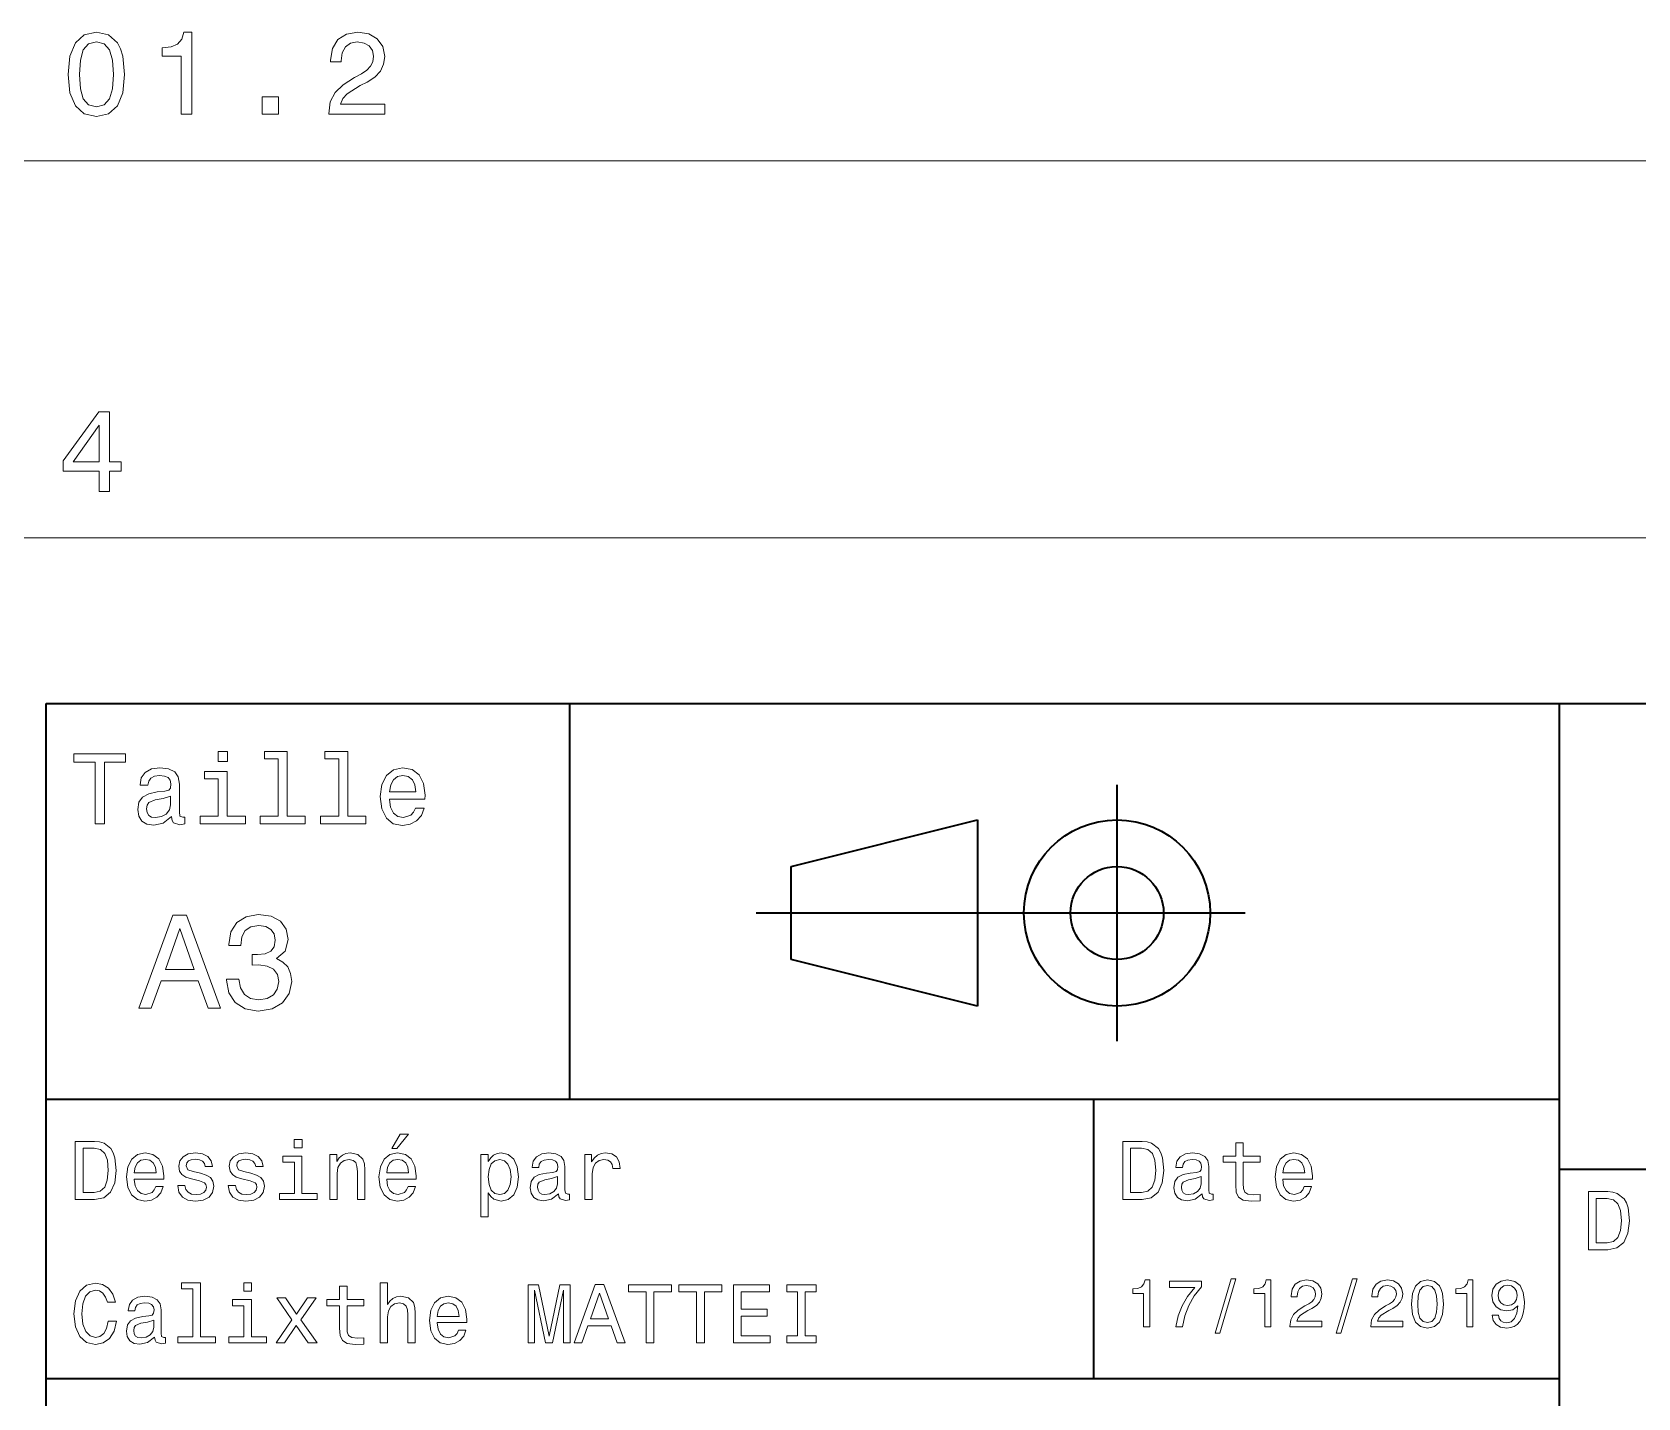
# Model space of a CAD drawing. Extents: x 0 to 420, y 0 to 297.
# Drawn here: x 219.4 to 288.4, y 40.2 to 98.8 of the extents above; entities that cross this region are included whole.
import ezdxf

# ---------------------------------------------------------------- set-up
doc = ezdxf.new("R2010")
doc.units = 0

msp = doc.modelspace()

# ---------------------------------------------------------------- linework, layer by layer
at = {"color": 7, "lineweight": 13}
for p, q in [((374.110474, 93.315094), (73.942528, 93.315094)), ((374.110474, 77.109657), (51.199921, 77.109657))]:
    msp.add_line(p, q, dxfattribs=at)
at = {"color": 7, "lineweight": 35}
for p, q in [((220, 10), (220, 70)), ((220, 70), (410, 70)), ((285, 10), (285, 70)), ((250.5, 61), (271.5, 61)), ((220, 53), (285, 53)), ((285, 50), (410, 50)), ((220, 41), (285, 41))]:
    msp.add_line(p, q, dxfattribs=at)
at = {"color": 7, "lineweight": 35, "ltscale": 0.425}
msp.add_line((242.5, 53), (242.5, 70), dxfattribs=at)
at = {"color": 7, "lineweight": 35, "ltscale": 0.275}
msp.add_line((266, 55.5), (266, 66.5), dxfattribs=at)
at = {"color": 7, "lineweight": 35, "ltscale": 0.206155}
for p, q in [((252, 63), (260, 65)), ((260, 57), (252, 59))]:
    msp.add_line(p, q, dxfattribs=at)
at = {"color": 7, "lineweight": 35, "ltscale": 0.2}
msp.add_line((260, 65), (260, 57), dxfattribs=at)
at = {"color": 7, "lineweight": 35, "ltscale": 0.1}
msp.add_line((252, 59), (252, 63), dxfattribs=at)
at = {"color": 7, "lineweight": 35, "ltscale": 0.3}
msp.add_line((265, 41), (265, 53), dxfattribs=at)
at = {"color": 7, "lineweight": 13}
for points in [[(220.943069, 97.02475), (221.018723, 96.232956), (221.255753, 95.668121), (221.633987, 95.32518), (222.158493, 95.214226), (222.677933, 95.32518), (223.056168, 95.668121), (223.288162, 96.232956), (223.368851, 97.02475), (223.288162, 97.811493), (223.192337, 98.124161), (223.056168, 98.381378), (222.677933, 98.724312), (222.158493, 98.840309), (221.633987, 98.724312), (221.255753, 98.376328), (221.018723, 97.811493)], [(225.803726, 95.315094), (226.262665, 95.315094), (226.262665, 98.840309), (225.919724, 98.840309), (225.828949, 98.532669), (225.647385, 98.325897), (225.37001, 98.204865), (224.986725, 98.16452), (224.986725, 97.806442), (225.803726, 97.806442)], [(232.136002, 95.315094), (234.541626, 95.315094), (234.541626, 95.74881), (232.64032, 95.74881), (232.746231, 95.98584), (232.927795, 96.182526), (233.487595, 96.540596), (233.785141, 96.691895), (234.117996, 96.908752), (234.355026, 97.160919), (234.491196, 97.458466), (234.541626, 97.796364), (234.455887, 98.219986), (234.218857, 98.552841), (233.855743, 98.764656), (233.386719, 98.840309), (232.902573, 98.75457), (232.534424, 98.517548), (232.297379, 98.139297), (232.21669, 97.640015), (232.21669, 97.569412), (232.675629, 97.569412), (232.675629, 97.609756), (232.721024, 97.952698), (232.857193, 98.204865), (233.074051, 98.366249), (233.361511, 98.421722), (233.654007, 98.371284), (233.870865, 98.245209), (234.012085, 98.048523), (234.062515, 97.801399), (234.027222, 97.569412), (233.931396, 97.372726), (233.77002, 97.201263), (233.548111, 97.049965), (233.250565, 96.88858), (232.756332, 96.575897), (232.40834, 96.243042), (232.201569, 95.839584), (232.136002, 95.330215)], [(221.427216, 97.02475), (221.46756, 97.634979), (221.593643, 98.073738), (221.820587, 98.33094), (222.158493, 98.421722), (222.491333, 98.33094), (222.718277, 98.073738), (222.84436, 97.634979), (222.884705, 97.02475), (222.84436, 96.40947), (222.718277, 95.970711), (222.491333, 95.713501), (222.158493, 95.627777), (221.820587, 95.713501), (221.593643, 95.970711), (221.46756, 96.40947)], [(229.282547, 95.315094), (229.978516, 95.315094), (229.978516, 96.066528), (229.282547, 96.066528)], [(222.272598, 79.109657), (222.726486, 79.109657), (222.726486, 79.977089), (223.225769, 79.977089), (223.225769, 80.380547), (222.726486, 80.380547), (222.726486, 82.534004), (222.267563, 82.534004), (220.734421, 80.420898), (220.734421, 79.977089), (222.272598, 79.977089)], [(221.158051, 80.380547), (222.272598, 81.948997), (222.272598, 80.380547)], [(222.10231, 64.837173), (222.5, 64.837173), (222.5, 67.47406), (223.407776, 67.47406), (223.407776, 67.837173), (221.190201, 67.837173), (221.190201, 67.47406), (222.10231, 67.47406)], [(227.786743, 67.940918), (227.38472, 67.940918), (227.38472, 67.508644), (227.786743, 67.508644)], [(229.969742, 67.621033), (229.969742, 65.157059), (229.187317, 65.157059), (229.187317, 64.837173), (231.128235, 64.837173), (231.128235, 65.157059), (230.350143, 65.157059), (230.350143, 67.940918), (229.373199, 67.940918), (229.373199, 67.621033)], [(232.572052, 67.621033), (232.572052, 65.157059), (231.789627, 65.157059), (231.789627, 64.837173), (233.730545, 64.837173), (233.730545, 65.157059), (232.952454, 65.157059), (232.952454, 67.940918), (231.97551, 67.940918), (231.97551, 67.621033)], [(225.387604, 65.139771), (225.387604, 65.126801), (225.409225, 64.979828), (225.47406, 64.876076), (225.746399, 64.793945), (225.958206, 64.828529), (225.958206, 65.122475), (225.867432, 65.109505), (225.746399, 65.165703), (225.724777, 65.338615), (225.724777, 66.540344), (225.672913, 66.84726), (225.521606, 67.0634), (225.257919, 67.193085), (224.886169, 67.240631), (224.523056, 67.188759), (224.255051, 67.041786), (224.086456, 66.812675), (224.030258, 66.510086), (224.030258, 66.484146), (224.371765, 66.484146), (224.402023, 66.665703), (224.497116, 66.795387), (224.65274, 66.873199), (224.873199, 66.903458), (225.085022, 66.881844), (225.236313, 66.817001), (225.327087, 66.704605), (225.357346, 66.548988), (225.340057, 66.367432), (225.270889, 66.276657), (225.097977, 66.233429), (224.773773, 66.198845), (224.402023, 66.121033), (224.138336, 65.982704), (223.982712, 65.766571), (223.935165, 65.446686), (223.978394, 65.161385), (224.112396, 64.949562), (224.328537, 64.815559), (224.626801, 64.768013), (225.028824, 64.858788)], [(227.773773, 65.157059), (227.773773, 67.080688), (226.796829, 67.080688), (226.796829, 66.756485), (227.393372, 66.756485), (227.393372, 65.157059), (226.61528, 65.157059), (226.61528, 64.837173), (228.560516, 64.837173), (228.560516, 65.157059)], [(234.750717, 65.887604), (236.272339, 65.887604), (236.276657, 66.064842), (236.207489, 66.561958), (236.017288, 66.933716), (235.714691, 67.158501), (235.312683, 67.240631), (234.919312, 67.154175), (234.616714, 66.912102), (234.422195, 66.51873), (234.353027, 66), (234.417862, 65.4683), (234.612396, 65.079247), (234.91066, 64.837173), (235.299713, 64.755043), (235.636887, 64.811234), (235.913544, 64.958214), (236.116714, 65.191643), (236.233429, 65.502876), (235.857346, 65.502876), (235.779541, 65.329971), (235.667145, 65.200287), (235.34726, 65.096542), (235.100861, 65.144089), (234.914993, 65.295387), (234.793945, 65.541786), (234.750717, 65.874634)], [(234.750717, 66.207489), (234.798279, 66.50576), (234.914993, 66.726219), (235.092224, 66.860229), (235.325653, 66.907776), (235.554749, 66.860229), (235.731995, 66.726219), (235.840057, 66.50576), (235.878967, 66.207489)], [(225.344376, 65.649857), (225.292511, 65.425072), (225.154175, 65.252159), (224.946686, 65.139771), (224.69165, 65.100861), (224.527374, 65.122475), (224.41066, 65.191643), (224.337173, 65.312675), (224.315567, 65.481262), (224.332855, 65.632561), (224.402023, 65.740631), (224.67868, 65.861671), (225.028824, 65.913544), (225.344376, 66.017288)], [(223.982712, 56.9049), (224.51297, 56.9049), (224.933716, 58.080692), (226.530258, 58.080692), (226.951004, 56.9049), (227.492798, 56.9049), (226.028824, 60.910664), (225.440918, 60.910664)], [(227.752167, 58.161385), (227.752167, 58.121037), (227.844376, 57.567722), (228.11528, 57.152737), (228.541794, 56.887608), (229.106628, 56.789627), (229.706055, 56.887608), (230.155624, 57.141212), (230.443802, 57.54467), (230.547546, 58.0634), (230.501434, 58.403458), (230.374634, 58.680115), (230.167145, 58.893372), (229.890488, 59.048992), (230.265137, 59.360229), (230.39769, 59.855907), (230.311234, 60.305477), (230.0634, 60.645535), (229.659943, 60.858791), (229.106628, 60.933716), (228.587891, 60.841499), (228.190201, 60.587898), (227.930832, 60.184437), (227.844376, 59.648415), (227.844376, 59.60807), (228.357346, 59.60807), (228.403458, 59.976944), (228.553314, 60.242077), (228.795395, 60.403458), (229.135452, 60.461094), (229.435165, 60.414986), (229.654175, 60.293949), (229.786743, 60.097984), (229.838623, 59.832855), (229.786743, 59.550434), (229.648422, 59.360229), (229.406342, 59.244957), (229.077805, 59.210377), (228.853027, 59.216141), (228.853027, 58.760807), (229.135452, 58.772335), (229.498566, 58.720463), (229.769455, 58.582134), (229.930832, 58.357349), (229.98848, 58.0634), (229.925079, 57.729107), (229.757919, 57.48127), (229.492798, 57.325649), (229.141205, 57.273777), (228.778091, 57.331413), (228.51297, 57.504322), (228.345825, 57.780979), (228.282425, 58.161385)], [(225.118149, 58.570606), (225.734863, 60.334293), (226.351578, 58.570606)], [(222.080688, 51.190563), (221.248566, 51.190563), (221.248566, 48.690563), (222.080688, 48.690563), (222.473343, 48.769814), (222.765137, 49.011169), (222.945251, 49.40382), (223.010086, 49.940563), (222.952454, 50.488113), (222.880402, 50.70425), (222.779541, 50.877163), (222.487747, 51.111313), (222.296829, 51.168949)], [(230.992798, 51.27702), (230.657776, 51.27702), (230.657776, 50.916786), (230.992798, 50.916786)], [(234.84726, 50.88797), (235.059799, 50.88797), (235.560516, 51.500362), (235.207489, 51.500362)], [(267.080688, 51.190563), (266.248566, 51.190563), (266.248566, 48.690563), (267.080688, 48.690563), (267.473328, 48.769814), (267.765137, 49.011169), (267.945251, 49.40382), (268.010101, 49.940563), (267.952454, 50.488113), (267.880402, 50.70425), (267.779541, 50.877163), (267.487762, 51.111313), (267.296844, 51.168949)], [(271.100861, 50.289986), (271.100861, 49.320965), (271.122467, 49.007565), (271.223328, 48.791428), (271.425079, 48.665348), (271.767303, 48.62212), (272.141937, 48.640129), (272.141937, 48.913906), (271.868164, 48.892292), (271.619598, 48.921112), (271.486298, 49.011169), (271.42868, 49.162464), (271.417877, 49.375), (271.417877, 50.289986), (272.141937, 50.289986), (272.141937, 50.560158), (271.417877, 50.560158), (271.417877, 51.125721), (271.100861, 51.125721), (271.100861, 50.560158), (270.553314, 50.560158), (270.553314, 50.289986)], [(222.055481, 50.891571), (222.329254, 50.837536), (222.516571, 50.671829), (222.628235, 50.376442), (222.664261, 49.940563), (222.624634, 49.519093), (222.51297, 49.223705), (222.322052, 49.047192), (222.055481, 48.989555), (221.583572, 48.989555), (221.583572, 50.891571)], [(223.784576, 49.565922), (225.052597, 49.565922), (225.056198, 49.713619), (224.998566, 50.127884), (224.840057, 50.437683), (224.587891, 50.625), (224.252884, 50.693443), (223.925079, 50.621399), (223.672913, 50.41967), (223.510803, 50.091862), (223.453171, 49.659584), (223.507202, 49.216499), (223.669312, 48.892292), (223.917862, 48.690563), (224.242081, 48.62212), (224.523056, 48.668949), (224.753601, 48.791428), (224.922913, 48.98595), (225.020172, 49.245319), (224.706772, 49.245319), (224.641937, 49.101227), (224.548264, 48.993156), (224.281708, 48.9067), (224.07637, 48.946327), (223.921463, 49.072407), (223.820602, 49.27774), (223.784576, 49.555115)], [(223.784576, 49.832493), (223.824203, 50.081055), (223.921463, 50.264771), (224.069168, 50.376442), (224.263687, 50.416069), (224.454605, 50.376442), (224.60231, 50.264771), (224.692368, 50.081055), (224.724777, 49.832493)], [(226.623199, 49.818085), (226.317001, 49.890129), (226.090057, 49.972984), (226.014404, 50.142292), (226.036026, 50.261169), (226.111664, 50.347622), (226.234146, 50.401657), (226.41066, 50.423271), (226.579971, 50.401657), (226.713257, 50.336815), (226.799713, 50.239555), (226.835739, 50.109871), (227.145538, 50.109871), (227.145538, 50.117077), (227.091492, 50.351227), (226.943802, 50.534943), (226.713257, 50.650219), (226.41066, 50.693443), (226.104462, 50.650219), (225.881119, 50.531342), (225.740631, 50.354828), (225.697403, 50.131485), (225.729828, 49.915348), (225.830688, 49.76405), (225.996399, 49.655983), (226.237747, 49.580334), (226.590775, 49.493877), (226.806915, 49.40382), (226.864548, 49.331772), (226.886169, 49.223705), (226.853745, 49.09042), (226.767288, 48.989555), (226.626801, 48.924713), (226.439484, 48.903099), (226.241348, 48.924713), (226.09726, 49.000362), (226, 49.122841), (225.960373, 49.292149), (225.654175, 49.292149), (225.704605, 49.003963), (225.85231, 48.795029), (226.086456, 48.668949), (226.41066, 48.62212), (226.749283, 48.668949), (226.997833, 48.795029), (227.149139, 48.996758), (227.203171, 49.259727), (227.163544, 49.486671), (227.05188, 49.641571), (226.868149, 49.742435)], [(228.791794, 49.818085), (228.485596, 49.890129), (228.258652, 49.972984), (228.182999, 50.142292), (228.204605, 50.261169), (228.280258, 50.347622), (228.40274, 50.401657), (228.579254, 50.423271), (228.748566, 50.401657), (228.881851, 50.336815), (228.968292, 50.239555), (229.004318, 50.109871), (229.314117, 50.109871), (229.314117, 50.117077), (229.260086, 50.351227), (229.112396, 50.534943), (228.881851, 50.650219), (228.579254, 50.693443), (228.273056, 50.650219), (228.049713, 50.531342), (227.909225, 50.354828), (227.865997, 50.131485), (227.898422, 49.915348), (227.999283, 49.76405), (228.164993, 49.655983), (228.406342, 49.580334), (228.759369, 49.493877), (228.97551, 49.40382), (229.033142, 49.331772), (229.054749, 49.223705), (229.022339, 49.09042), (228.935883, 48.989555), (228.795395, 48.924713), (228.608063, 48.903099), (228.409943, 48.924713), (228.265854, 49.000362), (228.168594, 49.122841), (228.128967, 49.292149), (227.822769, 49.292149), (227.873199, 49.003963), (228.020889, 48.795029), (228.255051, 48.668949), (228.579254, 48.62212), (228.917862, 48.668949), (229.166428, 48.795029), (229.317719, 48.996758), (229.371765, 49.259727), (229.332138, 49.486671), (229.220459, 49.641571), (229.036743, 49.742435)], [(230.981995, 48.957134), (230.981995, 50.560158), (230.167862, 50.560158), (230.167862, 50.289986), (230.664978, 50.289986), (230.664978, 48.957134), (230.016571, 48.957134), (230.016571, 48.690563), (231.637604, 48.690563), (231.637604, 48.957134)], [(232.181549, 48.690563), (232.498566, 48.690563), (232.498566, 49.807278), (232.530975, 50.063042), (232.635452, 50.250362), (232.797546, 50.365635), (233.013687, 50.408863), (233.1866, 50.372841), (233.294662, 50.275578), (233.348709, 50.113472), (233.366714, 49.897335), (233.366714, 48.690563), (233.683716, 48.690563), (233.683716, 49.962177), (233.669312, 50.217941), (233.604462, 50.430477), (233.391937, 50.625), (233.060516, 50.693443), (232.876801, 50.668228), (232.721909, 50.599785), (232.588623, 50.484512), (232.484146, 50.329613), (232.484146, 50.625), (232.181549, 50.625)], [(234.627518, 49.565922), (235.895538, 49.565922), (235.899139, 49.713619), (235.841492, 50.127884), (235.682999, 50.437683), (235.430832, 50.625), (235.095825, 50.693443), (234.768005, 50.621399), (234.515854, 50.41967), (234.353745, 50.091862), (234.296112, 49.659584), (234.350143, 49.216499), (234.512253, 48.892292), (234.760803, 48.690563), (235.085022, 48.62212), (235.365997, 48.668949), (235.596542, 48.791428), (235.765854, 48.98595), (235.863113, 49.245319), (235.549713, 49.245319), (235.484863, 49.101227), (235.391205, 48.993156), (235.124634, 48.9067), (234.919312, 48.946327), (234.764404, 49.072407), (234.663544, 49.27774), (234.627518, 49.555115)], [(234.627518, 49.832493), (234.667145, 50.081055), (234.764404, 50.264771), (234.912109, 50.376442), (235.106628, 50.416069), (235.297546, 50.376442), (235.445251, 50.264771), (235.535309, 50.081055), (235.567719, 49.832493)], [(238.986313, 50.326012), (238.986313, 50.625), (238.669312, 50.625), (238.669312, 47.941284), (238.986313, 47.941284), (238.986313, 48.98595), (239.097977, 48.816643), (239.22406, 48.704971), (239.541061, 48.62212), (239.843658, 48.690563), (240.081406, 48.895893), (240.236313, 49.2201), (240.293945, 49.659584), (240.236313, 50.095463), (240.081406, 50.41967), (239.843658, 50.621399), (239.541061, 50.693443), (239.368164, 50.671829), (239.220459, 50.603386), (239.094376, 50.488113)], [(239.48703, 48.9067), (239.27449, 48.953533), (239.119598, 49.097622), (239.022339, 49.331772), (238.989914, 49.659584), (239.022339, 49.983791), (239.119598, 50.217941), (239.27449, 50.358429), (239.48703, 50.408863), (239.681549, 50.358429), (239.836456, 50.21434), (239.933716, 49.98019), (239.969742, 49.659584), (239.933716, 49.335377), (239.836456, 49.097622), (239.681549, 48.953533)], [(242.005051, 48.942726), (242.005051, 48.931919), (242.023056, 48.809441), (242.077087, 48.722984), (242.304031, 48.654541), (242.480545, 48.683357), (242.480545, 48.928314), (242.404907, 48.917507), (242.304031, 48.96434), (242.286026, 49.108429), (242.286026, 50.109871), (242.242798, 50.365635), (242.116714, 50.54575), (241.896973, 50.65382), (241.587173, 50.693443), (241.284576, 50.650219), (241.061234, 50.52774), (240.920746, 50.336815), (240.873917, 50.084656), (240.873917, 50.063042), (241.158508, 50.063042), (241.183716, 50.21434), (241.26297, 50.322407), (241.392654, 50.387249), (241.57637, 50.412464), (241.752884, 50.394455), (241.878967, 50.34042), (241.95462, 50.246758), (241.979828, 50.117077), (241.965424, 49.965778), (241.907776, 49.890129), (241.763687, 49.854107), (241.493515, 49.825291), (241.183716, 49.760448), (240.963974, 49.645176), (240.83429, 49.465057), (240.794678, 49.19849), (240.830688, 48.960735), (240.942368, 48.784222), (241.122482, 48.67255), (241.371033, 48.632927), (241.706055, 48.708576)], [(243.143372, 48.690563), (243.460373, 48.690563), (243.460373, 49.796471), (243.492798, 50.063042), (243.590057, 50.253963), (243.748566, 50.369236), (243.96109, 50.408863), (244.119598, 50.383648), (244.23848, 50.3116), (244.310516, 50.189121), (244.335739, 50.023415), (244.656342, 50.023415), (244.613113, 50.315205), (244.494232, 50.524136), (244.296112, 50.650219), (244.02594, 50.693443), (243.842224, 50.664627), (243.683716, 50.592579), (243.543228, 50.4701), (243.431564, 50.304398), (243.431564, 50.625), (243.143372, 50.625)], [(267.055481, 50.891571), (267.329254, 50.837536), (267.516571, 50.671829), (267.628235, 50.376442), (267.664276, 49.940563), (267.624634, 49.519093), (267.51297, 49.223705), (267.322052, 49.047192), (267.055481, 48.989555), (266.583588, 48.989555), (266.583588, 50.891571)], [(269.656342, 48.942726), (269.656342, 48.931919), (269.674347, 48.809441), (269.728394, 48.722984), (269.955322, 48.654541), (270.131836, 48.683357), (270.131836, 48.928314), (270.056183, 48.917507), (269.955322, 48.96434), (269.937317, 49.108429), (269.937317, 50.109871), (269.894104, 50.365635), (269.768005, 50.54575), (269.548279, 50.65382), (269.238464, 50.693443), (268.935883, 50.650219), (268.712524, 50.52774), (268.572052, 50.336815), (268.525208, 50.084656), (268.525208, 50.063042), (268.809784, 50.063042), (268.835022, 50.21434), (268.914276, 50.322407), (269.043945, 50.387249), (269.227661, 50.412464), (269.404175, 50.394455), (269.530273, 50.34042), (269.605896, 50.246758), (269.631134, 50.117077), (269.61673, 49.965778), (269.559082, 49.890129), (269.414978, 49.854107), (269.144806, 49.825291), (268.835022, 49.760448), (268.615265, 49.645176), (268.485596, 49.465057), (268.445953, 49.19849), (268.481995, 48.960735), (268.593658, 48.784222), (268.773773, 48.67255), (269.022339, 48.632927), (269.357361, 48.708576)], [(273.121765, 49.565922), (274.389771, 49.565922), (274.393372, 49.713619), (274.335724, 50.127884), (274.177246, 50.437683), (273.925079, 50.625), (273.590057, 50.693443), (273.262238, 50.621399), (273.010101, 50.41967), (272.847992, 50.091862), (272.790344, 49.659584), (272.844391, 49.216499), (273.00647, 48.892292), (273.255035, 48.690563), (273.579254, 48.62212), (273.860229, 48.668949), (274.09079, 48.791428), (274.260101, 48.98595), (274.357361, 49.245319), (274.043945, 49.245319), (273.979095, 49.101227), (273.885437, 48.993156), (273.618866, 48.9067), (273.413544, 48.946327), (273.258636, 49.072407), (273.157776, 49.27774), (273.121765, 49.555115)], [(273.121765, 49.832493), (273.161377, 50.081055), (273.258636, 50.264771), (273.406342, 50.376442), (273.600861, 50.416069), (273.791779, 50.376442), (273.939484, 50.264771), (274.029541, 50.081055), (274.061951, 49.832493)], [(241.969025, 49.367798), (241.925797, 49.180477), (241.810516, 49.036385), (241.637604, 48.942726), (241.425079, 48.910305), (241.288177, 48.928314), (241.190918, 48.98595), (241.129684, 49.086815), (241.111679, 49.227306), (241.126083, 49.353386), (241.183716, 49.443443), (241.414261, 49.544312), (241.706055, 49.587536), (241.969025, 49.673992)], [(269.620331, 49.367798), (269.577087, 49.180477), (269.461823, 49.036385), (269.28891, 48.942726), (269.076355, 48.910305), (268.939484, 48.928314), (268.842224, 48.98595), (268.780975, 49.086815), (268.76297, 49.227306), (268.777374, 49.353386), (268.835022, 49.443443), (269.065552, 49.544312), (269.357361, 49.587536), (269.620331, 49.673992)], [(287.080688, 49.030979), (286.248566, 49.030979), (286.248566, 46.530979), (287.080688, 46.530979), (287.473328, 46.610229), (287.765137, 46.851585), (287.945251, 47.244236), (288.010101, 47.780979), (287.952454, 48.328529), (287.880402, 48.544666), (287.779541, 48.717579), (287.487762, 48.951729), (287.296844, 49.009365)], [(287.055481, 48.731987), (287.329254, 48.677952), (287.516571, 48.512245), (287.628235, 48.216858), (287.664276, 47.780979), (287.624634, 47.359509), (287.51297, 47.064121), (287.322052, 46.887608), (287.055481, 46.829971), (286.583588, 46.829971), (286.583588, 48.731987)], [(222.667862, 43.460373), (222.595825, 43.15778), (222.476944, 42.941643), (222.311234, 42.808357), (222.116714, 42.765129), (221.882568, 42.829971), (221.698853, 43.024494), (221.57637, 43.341499), (221.536743, 43.780979), (221.57637, 44.216858), (221.695251, 44.537464), (221.878967, 44.731987), (222.116714, 44.80043), (222.289627, 44.764408), (222.437317, 44.663544), (222.552597, 44.501442), (222.631851, 44.278099), (222.97406, 44.278099), (222.865997, 44.620316), (222.67868, 44.879681), (222.422913, 45.041786), (222.116714, 45.099422), (221.734863, 45.009365), (221.443085, 44.757202), (221.255768, 44.342937), (221.190918, 43.780979), (221.255768, 43.219021), (221.443085, 42.804756), (221.734863, 42.548992), (222.116714, 42.462536), (222.451736, 42.530979), (222.721909, 42.721901), (222.912827, 43.035301), (223.013687, 43.460373)], [(226.306198, 44.850864), (226.306198, 42.79755), (225.654175, 42.79755), (225.654175, 42.530979), (227.271606, 42.530979), (227.271606, 42.79755), (226.623199, 42.79755), (226.623199, 45.117435), (225.809082, 45.117435), (225.809082, 44.850864)], [(228.824203, 45.117435), (228.489197, 45.117435), (228.489197, 44.757202), (228.824203, 44.757202)], [(232.606628, 44.130402), (232.606628, 43.161381), (232.628235, 42.84798), (232.729111, 42.631844), (232.930832, 42.505764), (233.273056, 42.462536), (233.64769, 42.480545), (233.64769, 42.754322), (233.373917, 42.732708), (233.125366, 42.761528), (232.992081, 42.851585), (232.934433, 43.00288), (232.92363, 43.215416), (232.92363, 44.130402), (233.64769, 44.130402), (233.64769, 44.400574), (232.92363, 44.400574), (232.92363, 44.966137), (232.606628, 44.966137), (232.606628, 44.400574), (232.059082, 44.400574), (232.059082, 44.130402)], [(234.350143, 42.530979), (234.667145, 42.530979), (234.667145, 43.647694), (234.69957, 43.903458), (234.804031, 44.090778), (234.966141, 44.206051), (235.182281, 44.249279), (235.355194, 44.213257), (235.463257, 44.115993), (235.517288, 43.953888), (235.535309, 43.737751), (235.535309, 42.530979), (235.85231, 42.530979), (235.85231, 43.802593), (235.837891, 44.058357), (235.773056, 44.270893), (235.560516, 44.465416), (235.229111, 44.533859), (235.048996, 44.508644), (234.894089, 44.440201), (234.764404, 44.33213), (234.667145, 44.184437), (234.667145, 45.117435), (234.350143, 45.117435)], [(240.701004, 42.530979), (240.978394, 42.530979), (240.978394, 44.80043), (241.446686, 42.530979), (241.756485, 42.530979), (242.221176, 44.80043), (242.221176, 42.530979), (242.502167, 42.530979), (242.502167, 45.030979), (242.062683, 45.030979), (241.601593, 42.826366), (241.144089, 45.030979), (240.701004, 45.030979)], [(242.675079, 42.530979), (243.006485, 42.530979), (243.269455, 43.26585), (244.267288, 43.26585), (244.530258, 42.530979), (244.868881, 42.530979), (243.953888, 45.03458), (243.586456, 45.03458)], [(245.773056, 42.530979), (246.104462, 42.530979), (246.104462, 44.728386), (246.860962, 44.728386), (246.860962, 45.030979), (245.01297, 45.030979), (245.01297, 44.728386), (245.773056, 44.728386)], [(247.94165, 42.530979), (248.273056, 42.530979), (248.273056, 44.728386), (249.029541, 44.728386), (249.029541, 45.030979), (247.181564, 45.030979), (247.181564, 44.728386), (247.94165, 44.728386)], [(249.519455, 42.530979), (251.104477, 42.530979), (251.104477, 42.833572), (249.850861, 42.833572), (249.850861, 43.680115), (250.96759, 43.680115), (250.96759, 43.979107), (249.850861, 43.979107), (249.850861, 44.728386), (251.075653, 44.728386), (251.075653, 45.030979), (249.519455, 45.030979)], [(252.278824, 42.833572), (251.817734, 42.833572), (251.817734, 42.530979), (253.071335, 42.530979), (253.071335, 42.833572), (252.610229, 42.833572), (252.610229, 44.728386), (253.071335, 44.728386), (253.071335, 45.030979), (251.817734, 45.030979), (251.817734, 44.728386), (252.278824, 44.728386)], [(267.141205, 43.224785), (267.403473, 43.224785), (267.403473, 45.239193), (267.207489, 45.239193), (267.155609, 45.0634), (267.05188, 44.945248), (266.893372, 44.876083), (266.674347, 44.853027), (266.674347, 44.648415), (267.141205, 44.648415)], [(268.527374, 43.224785), (268.818451, 43.224785), (268.913544, 43.700291), (269.080688, 44.144093), (269.317017, 44.556198), (269.625366, 44.942364), (269.625366, 45.181557), (268.253601, 45.181557), (268.253601, 44.919308), (269.348694, 44.919308), (269.031708, 44.530262), (268.792511, 44.12392), (268.625366, 43.691643)], [(270.213257, 42.956772), (270.412109, 42.956772), (271.109528, 45.279541), (270.907776, 45.279541)], [(272.345825, 43.224785), (272.608063, 43.224785), (272.608063, 45.239193), (272.412109, 45.239193), (272.360229, 45.0634), (272.2565, 44.945248), (272.097992, 44.876083), (271.878967, 44.853027), (271.878967, 44.648415), (272.345825, 44.648415)], [(273.429413, 43.224785), (274.804047, 43.224785), (274.804047, 43.472622), (273.71759, 43.472622), (273.778107, 43.60807), (273.881836, 43.720463), (274.201721, 43.925072), (274.371765, 44.011528), (274.561951, 44.135448), (274.697418, 44.279541), (274.775208, 44.44957), (274.804047, 44.642651), (274.755035, 44.884727), (274.619598, 45.074928), (274.412109, 45.195965), (274.144104, 45.239193), (273.867432, 45.190201), (273.657074, 45.054756), (273.521606, 44.838619), (273.475494, 44.553314), (273.475494, 44.51297), (273.737762, 44.51297), (273.737762, 44.536022), (273.763702, 44.731991), (273.841492, 44.876083), (273.965424, 44.9683), (274.1297, 45), (274.296844, 44.971184), (274.420746, 44.899136), (274.501434, 44.786743), (274.530273, 44.645535), (274.510101, 44.51297), (274.455322, 44.400578), (274.363129, 44.302593), (274.236328, 44.216141), (274.066284, 44.12392), (273.783875, 43.945248), (273.585022, 43.755043), (273.466858, 43.524498), (273.429413, 43.233429)], [(275.417877, 42.956772), (275.61673, 42.956772), (276.314117, 45.279541), (276.112396, 45.279541)], [(276.899139, 43.224785), (278.273773, 43.224785), (278.273773, 43.472622), (277.187317, 43.472622), (277.247833, 43.60807), (277.351593, 43.720463), (277.671478, 43.925072), (277.841492, 44.011528), (278.031708, 44.135448), (278.167145, 44.279541), (278.244965, 44.44957), (278.273773, 44.642651), (278.224792, 44.884727), (278.089355, 45.074928), (277.881836, 45.195965), (277.613831, 45.239193), (277.337189, 45.190201), (277.126801, 45.054756), (276.991364, 44.838619), (276.945251, 44.553314), (276.945251, 44.51297), (277.207489, 44.51297), (277.207489, 44.536022), (277.233429, 44.731991), (277.311249, 44.876083), (277.43515, 44.9683), (277.599426, 45), (277.766571, 44.971184), (277.890503, 44.899136), (277.971191, 44.786743), (278, 44.645535), (277.979828, 44.51297), (277.925079, 44.400578), (277.832855, 44.302593), (277.706055, 44.216141), (277.536041, 44.12392), (277.253601, 43.945248), (277.054749, 43.755043), (276.936615, 43.524498), (276.899139, 43.233429)], [(278.64267, 44.201729), (278.685883, 43.749279), (278.82132, 43.426514), (279.037476, 43.230549), (279.337189, 43.167149), (279.634003, 43.230549), (279.850159, 43.426514), (279.982727, 43.749279), (280.028809, 44.201729), (279.982727, 44.651299), (279.927948, 44.829971), (279.850159, 44.976948), (279.634003, 45.172913), (279.337189, 45.239193), (279.037476, 45.172913), (278.82132, 44.974064), (278.685883, 44.651299)], [(278.919312, 44.201729), (278.942383, 44.550434), (279.014404, 44.801155), (279.144104, 44.948128), (279.337189, 45), (279.527374, 44.948128), (279.657074, 44.801155), (279.729126, 44.550434), (279.752167, 44.201729), (279.729126, 43.850143), (279.657074, 43.599426), (279.527374, 43.45245), (279.337189, 43.403458), (279.144104, 43.45245), (279.014404, 43.599426), (278.942383, 43.850143)], [(281.020172, 43.224785), (281.28241, 43.224785), (281.28241, 45.239193), (281.086456, 45.239193), (281.034576, 45.0634), (280.930847, 44.945248), (280.772339, 44.876083), (280.553314, 44.853027), (280.553314, 44.648415), (281.020172, 44.648415)], [(282.115265, 43.720463), (282.158508, 43.492798), (282.28241, 43.317005), (282.478394, 43.207493), (282.737762, 43.167149), (282.907776, 43.187321), (283.060516, 43.239193), (283.190216, 43.328529), (283.299713, 43.455334), (283.386169, 43.613834), (283.449585, 43.809799), (283.48703, 44.034584), (283.501434, 44.293949), (283.452454, 44.700291), (283.311249, 44.99712), (283.086456, 45.175793), (282.778107, 45.239193), (282.495667, 45.187321), (282.28241, 45.048992), (282.144104, 44.835735), (282.097992, 44.567726), (282.144104, 44.291069), (282.279541, 44.080692), (282.481262, 43.948128), (282.737762, 43.9049), (283.008636, 43.959656), (283.213257, 44.126801), (283.167145, 43.806919), (283.074921, 43.57925), (282.933716, 43.443806), (282.740631, 43.400578), (282.59079, 43.42075), (282.481262, 43.48415), (282.409241, 43.585014), (282.380402, 43.720463)], [(282.377533, 44.570606), (282.406342, 44.749279), (282.48703, 44.890491), (282.613831, 44.979828), (282.778107, 45.011528), (282.94812, 44.979828), (283.07782, 44.890491), (283.158508, 44.752163), (283.190216, 44.573486), (283.158508, 44.391933), (283.07782, 44.256485), (282.945251, 44.172913), (282.76947, 44.144093), (282.610962, 44.172913), (282.48703, 44.256485), (282.406342, 44.38905)], [(224.656342, 42.783142), (224.656342, 42.772335), (224.674347, 42.649857), (224.728394, 42.5634), (224.955338, 42.494957), (225.131851, 42.523773), (225.131851, 42.76873), (225.056198, 42.757923), (224.955338, 42.804756), (224.937317, 42.948845), (224.937317, 43.950287), (224.894089, 44.206051), (224.768005, 44.386166), (224.548264, 44.494236), (224.23848, 44.533859), (223.935883, 44.490635), (223.71254, 44.368156), (223.572052, 44.177231), (223.525223, 43.925072), (223.525223, 43.903458), (223.809799, 43.903458), (223.835022, 44.054756), (223.914261, 44.162823), (224.043945, 44.227665), (224.227661, 44.25288), (224.404175, 44.234871), (224.530258, 44.180836), (224.605911, 44.087173), (224.631119, 43.957493), (224.616714, 43.806194), (224.559082, 43.730545), (224.414978, 43.694523), (224.144806, 43.665707), (223.835022, 43.600864), (223.61528, 43.485592), (223.485596, 43.305473), (223.445969, 43.038906), (223.481995, 42.801151), (223.593658, 42.624638), (223.773773, 42.512966), (224.022339, 42.473343), (224.357346, 42.548992)], [(228.8134, 42.79755), (228.8134, 44.400574), (227.999283, 44.400574), (227.999283, 44.130402), (228.496399, 44.130402), (228.496399, 42.79755), (227.847977, 42.79755), (227.847977, 42.530979), (229.469025, 42.530979), (229.469025, 42.79755)], [(230.243515, 42.530979), (230.740631, 43.283859), (231.252167, 42.530979), (231.634003, 42.530979), (230.942368, 43.528816), (231.594376, 44.465416), (231.226944, 44.465416), (230.755035, 43.762966), (230.283142, 44.465416), (229.908508, 44.465416), (230.549713, 43.525215), (229.872482, 42.530979)], [(236.796112, 43.406338), (238.064117, 43.406338), (238.067719, 43.554035), (238.010086, 43.9683), (237.851593, 44.278099), (237.599426, 44.465416), (237.264404, 44.533859), (236.9366, 44.461815), (236.684433, 44.260086), (236.522339, 43.932278), (236.464691, 43.5), (236.518738, 43.056915), (236.680832, 42.732708), (236.929398, 42.530979), (237.253601, 42.462536), (237.534576, 42.509365), (237.765137, 42.631844), (237.934433, 42.826366), (238.031708, 43.085735), (237.718292, 43.085735), (237.653458, 42.941643), (237.559799, 42.833572), (237.293228, 42.747116), (237.087891, 42.786743), (236.932999, 42.912823), (236.832138, 43.118156), (236.796112, 43.395531)], [(236.796112, 43.672909), (236.835739, 43.921471), (236.932999, 44.105186), (237.080688, 44.216858), (237.275208, 44.256485), (237.466141, 44.216858), (237.613831, 44.105186), (237.703888, 43.921471), (237.736313, 43.672909)], [(243.384735, 43.572044), (243.770172, 44.674351), (244.155624, 43.572044)], [(224.620316, 43.208214), (224.577087, 43.020893), (224.461823, 42.876801), (224.28891, 42.783142), (224.07637, 42.750721), (223.939484, 42.76873), (223.842224, 42.826366), (223.780975, 42.927231), (223.76297, 43.067722), (223.777374, 43.193802), (223.835022, 43.283859), (224.065567, 43.384727), (224.357346, 43.427952), (224.620316, 43.514408)]]:
    msp.add_lwpolyline(points, close=True, dxfattribs=at)
at = {"color": 7, "lineweight": 35}
for radius in [4, 2]:
    msp.add_circle((266, 61), radius, dxfattribs=at)

doc.saveas('drawing.dxf')
